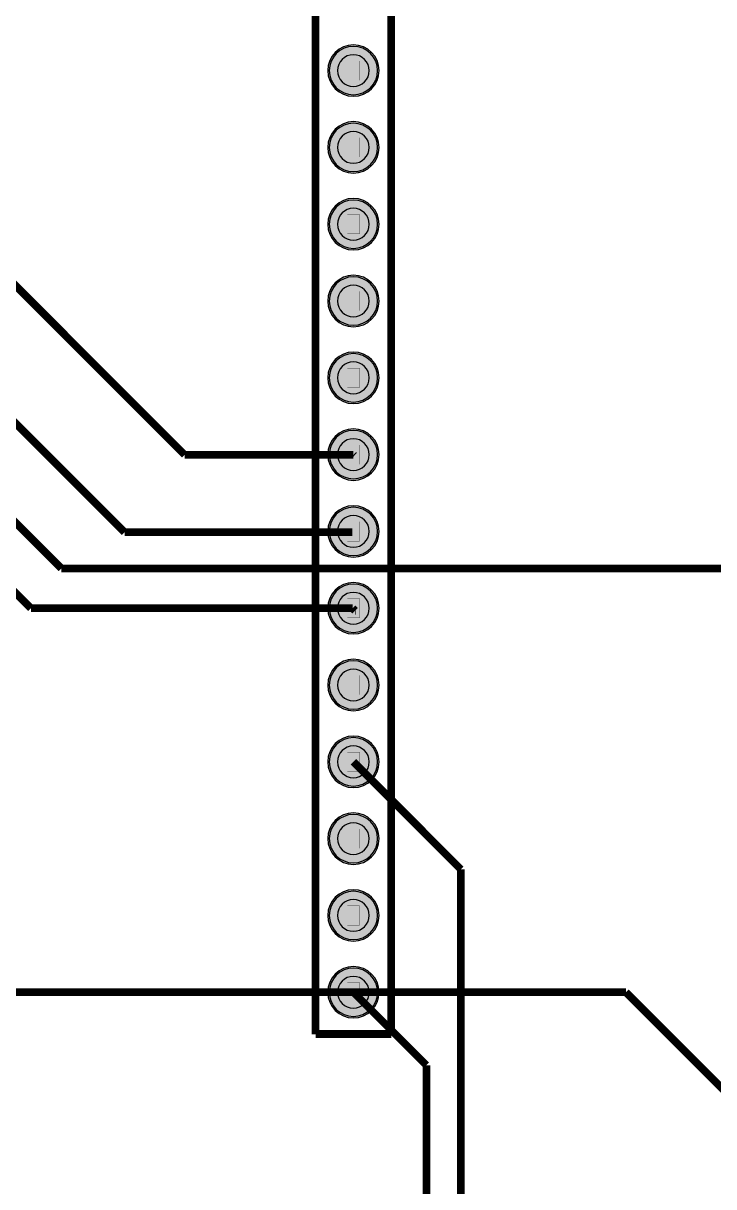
# Model space of a CAD drawing. Header units: millimetres. Extents: x 0 to 100, y -101 to 1.
# Drawn here: x 27.18 to 50.02, y -80.73 to -42.25 of the extents above; entities that cross this region are included whole.
import ezdxf

# ---------------------------------------------------------------- set-up
doc = ezdxf.new("R2010")
doc.units = ezdxf.units.MM
doc.header["$MEASUREMENT"] = 0
for name, color, linetype, true_color in [('Bottom-Layer', 7, 'Continuous', 0x0000ff), ('Bottom-Paste-Mask-Layer', 7, 'Continuous', 0x800000), ('Bottom-Solder-Mask-Layer', 7, 'Continuous', 0xaa00ff), ('Component-Shape-Layer', 7, 'Continuous', 0x00cccc), ('Hole-Layer', 7, 'Continuous', 0x222222), ('Multi-Layer', 7, 'Continuous', 0xc0c0c0), ('Pin-Soldering-Layer', 7, 'Continuous', 0xcc9999), ('Top-Layer', 7, 'Continuous', 0xff0000), ('Top-Paste-Mask-Layer', 7, 'Continuous', 0x808080), ('Top-Silkscreen-Layer', 7, 'Continuous', 0xffcc00), ('Top-Solder-Mask-Layer', 7, 'Continuous', 0x800080)]:
    doc.layers.add(name, color=color, linetype=linetype, true_color=true_color)

msp = doc.modelspace()

# ---------------------------------------------------------------- hatches: boundary and pattern name
at = {"layer": 'Bottom-Layer'}
for points in [[(37.3, -43.815, 1), (38.9, -43.815, 1)], [(37.3, -46.355, 1), (38.9, -46.355, 1)], [(37.3, -48.895, 1), (38.9, -48.895, 1)], [(37.3, -51.435, 1), (38.9, -51.435, 1)], [(37.3, -53.975, 1), (38.9, -53.975, 1)], [(37.3, -56.515, 1), (38.9, -56.515, 1)], [(37.3, -59.055, 1), (38.9, -59.055, 1)], [(37.3, -61.595, 1), (38.9, -61.595, 1)], [(37.3, -64.135, 1), (38.9, -64.135, 1)], [(37.3, -66.675, 1), (38.9, -66.675, 1)], [(37.3, -69.215, 1), (38.9, -69.215, 1)], [(37.3, -71.755, 1), (38.9, -71.755, 1)], [(37.3, -74.295, 1), (38.9, -74.295, 1)]]:
    msp.add_hatch(color=256, dxfattribs=at).paths.add_polyline_path(points)
at = {"layer": 'Bottom-Paste-Mask-Layer'}
for points in [[(37.3, -43.815, 1), (38.9, -43.815, 1)], [(37.3, -46.355, 1), (38.9, -46.355, 1)], [(37.3, -48.895, 1), (38.9, -48.895, 1)], [(37.3, -51.435, 1), (38.9, -51.435, 1)], [(37.3, -53.975, 1), (38.9, -53.975, 1)], [(37.3, -56.515, 1), (38.9, -56.515, 1)], [(37.3, -59.055, 1), (38.9, -59.055, 1)], [(37.3, -61.595, 1), (38.9, -61.595, 1)], [(37.3, -64.135, 1), (38.9, -64.135, 1)], [(37.3, -66.675, 1), (38.9, -66.675, 1)], [(37.3, -69.215, 1), (38.9, -69.215, 1)], [(37.3, -71.755, 1), (38.9, -71.755, 1)], [(37.3, -74.295, 1), (38.9, -74.295, 1)]]:
    msp.add_hatch(color=256, dxfattribs=at).paths.add_polyline_path(points)
at = {"layer": 'Bottom-Solder-Mask-Layer'}
for points in [[(37.249, -43.815, 1), (38.951, -43.815, 1)], [(37.249, -46.355, 1), (38.951, -46.355, 1)], [(37.249, -48.895, 1), (38.951, -48.895, 1)], [(37.249, -51.435, 1), (38.951, -51.435, 1)], [(37.249, -53.975, 1), (38.951, -53.975, 1)], [(37.249, -56.515, 1), (38.951, -56.515, 1)], [(37.249, -59.055, 1), (38.951, -59.055, 1)], [(37.249, -61.595, 1), (38.951, -61.595, 1)], [(37.249, -64.135, 1), (38.951, -64.135, 1)], [(37.249, -66.675, 1), (38.951, -66.675, 1)], [(37.249, -69.215, 1), (38.951, -69.215, 1)], [(37.249, -71.755, 1), (38.951, -71.755, 1)], [(37.249, -74.295, 1), (38.951, -74.295, 1)]]:
    msp.add_hatch(color=256, dxfattribs=at).paths.add_polyline_path(points)
at = {"layer": 'Hole-Layer'}
for points in [[(37.575, -43.815, 1), (38.625, -43.815, 1)], [(37.575, -46.355, 1), (38.625, -46.355, 1)], [(37.575, -48.895, 1), (38.625, -48.895, 1)], [(37.575, -51.435, 1), (38.625, -51.435, 1)], [(37.575, -53.975, 1), (38.625, -53.975, 1)], [(37.575, -56.515, 1), (38.625, -56.515, 1)], [(37.575, -59.055, 1), (38.625, -59.055, 1)], [(37.575, -61.595, 1), (38.625, -61.595, 1)], [(37.575, -64.135, 1), (38.625, -64.135, 1)], [(37.575, -66.675, 1), (38.625, -66.675, 1)], [(37.575, -69.215, 1), (38.625, -69.215, 1)], [(37.575, -71.755, 1), (38.625, -71.755, 1)], [(37.575, -74.295, 1), (38.625, -74.295, 1)]]:
    msp.add_hatch(color=256, dxfattribs=at).paths.add_polyline_path(points)
at = {"layer": 'Multi-Layer'}
for points in [[(37.3, -43.815, 1), (38.9, -43.815, 1)], [(37.3, -43.815, 1), (38.9, -43.815, 1)], [(37.3, -43.815, 1), (38.9, -43.815, 1)], [(37.3, -46.355, 1), (38.9, -46.355, 1)], [(37.3, -46.355, 1), (38.9, -46.355, 1)], [(37.3, -46.355, 1), (38.9, -46.355, 1)], [(37.3, -48.895, 1), (38.9, -48.895, 1)], [(37.3, -48.895, 1), (38.9, -48.895, 1)], [(37.3, -48.895, 1), (38.9, -48.895, 1)], [(37.3, -51.435, 1), (38.9, -51.435, 1)], [(37.3, -51.435, 1), (38.9, -51.435, 1)], [(37.3, -51.435, 1), (38.9, -51.435, 1)], [(37.3, -53.975, 1), (38.9, -53.975, 1)], [(37.3, -53.975, 1), (38.9, -53.975, 1)], [(37.3, -53.975, 1), (38.9, -53.975, 1)], [(37.3, -56.515, 1), (38.9, -56.515, 1)], [(37.3, -56.515, 1), (38.9, -56.515, 1)], [(37.3, -56.515, 1), (38.9, -56.515, 1)], [(37.3, -59.055, 1), (38.9, -59.055, 1)], [(37.3, -59.055, 1), (38.9, -59.055, 1)], [(37.3, -59.055, 1), (38.9, -59.055, 1)], [(37.3, -61.595, 1), (38.9, -61.595, 1)], [(37.3, -61.595, 1), (38.9, -61.595, 1)], [(37.3, -61.595, 1), (38.9, -61.595, 1)], [(37.3, -64.135, 1), (38.9, -64.135, 1)], [(37.3, -64.135, 1), (38.9, -64.135, 1)], [(37.3, -64.135, 1), (38.9, -64.135, 1)], [(37.3, -66.675, 1), (38.9, -66.675, 1)], [(37.3, -66.675, 1), (38.9, -66.675, 1)], [(37.3, -66.675, 1), (38.9, -66.675, 1)], [(37.3, -69.215, 1), (38.9, -69.215, 1)], [(37.3, -69.215, 1), (38.9, -69.215, 1)], [(37.3, -69.215, 1), (38.9, -69.215, 1)], [(37.3, -71.755, 1), (38.9, -71.755, 1)], [(37.3, -71.755, 1), (38.9, -71.755, 1)], [(37.3, -71.755, 1), (38.9, -71.755, 1)], [(37.3, -74.295, 1), (38.9, -74.295, 1)], [(37.3, -74.295, 1), (38.9, -74.295, 1)], [(37.3, -74.295, 1), (38.9, -74.295, 1)]]:
    msp.add_hatch(color=256, dxfattribs=at).paths.add_polyline_path(points)
at = {"layer": 'Pin-Soldering-Layer'}
for points in [[(38.3, -43.495), (38.3, -44.135), (37.9, -44.135), (37.9, -43.495)], [(38.3, -43.495), (38.3, -44.135), (37.9, -44.135), (37.9, -43.495)], [(38.3, -46.035), (38.3, -46.675), (37.9, -46.675), (37.9, -46.035)], [(38.3, -46.035), (38.3, -46.675), (37.9, -46.675), (37.9, -46.035)], [(38.3, -48.575), (38.3, -49.215), (37.9, -49.215), (37.9, -48.575)], [(38.3, -48.575), (38.3, -49.215), (37.9, -49.215), (37.9, -48.575)], [(38.3, -51.115), (38.3, -51.755), (37.9, -51.755), (37.9, -51.115)], [(38.3, -51.115), (38.3, -51.755), (37.9, -51.755), (37.9, -51.115)], [(38.3, -53.655), (38.3, -54.295), (37.9, -54.295), (37.9, -53.655)], [(38.3, -53.655), (38.3, -54.295), (37.9, -54.295), (37.9, -53.655)], [(38.3, -56.195), (38.3, -56.835), (37.9, -56.835), (37.9, -56.195)], [(38.3, -56.195), (38.3, -56.835), (37.9, -56.835), (37.9, -56.195)], [(38.3, -58.735), (38.3, -59.375), (37.9, -59.375), (37.9, -58.735)], [(38.3, -58.735), (38.3, -59.375), (37.9, -59.375), (37.9, -58.735)], [(38.3, -61.275), (38.3, -61.915), (37.9, -61.915), (37.9, -61.275)], [(38.3, -61.275), (38.3, -61.915), (37.9, -61.915), (37.9, -61.275)], [(38.3, -63.815), (38.3, -64.455), (37.9, -64.455), (37.9, -63.815)], [(38.3, -63.815), (38.3, -64.455), (37.9, -64.455), (37.9, -63.815)], [(38.3, -66.355), (38.3, -66.995), (37.9, -66.995), (37.9, -66.355)], [(38.3, -66.355), (38.3, -66.995), (37.9, -66.995), (37.9, -66.355)], [(38.3, -68.895), (38.3, -69.535), (37.9, -69.535), (37.9, -68.895)], [(38.3, -68.895), (38.3, -69.535), (37.9, -69.535), (37.9, -68.895)], [(38.3, -71.435), (38.3, -72.075), (37.9, -72.075), (37.9, -71.435)], [(38.3, -71.435), (38.3, -72.075), (37.9, -72.075), (37.9, -71.435)], [(38.3, -73.975), (38.3, -74.615), (37.9, -74.615), (37.9, -73.975)], [(38.3, -73.975), (38.3, -74.615), (37.9, -74.615), (37.9, -73.975)]]:
    msp.add_hatch(color=256, dxfattribs=at).paths.add_polyline_path(points)
at = {"layer": 'Top-Layer'}
for points in [[(37.3, -43.815, 1), (38.9, -43.815, 1)], [(37.3, -46.355, 1), (38.9, -46.355, 1)], [(37.3, -48.895, 1), (38.9, -48.895, 1)], [(37.3, -51.435, 1), (38.9, -51.435, 1)], [(37.3, -53.975, 1), (38.9, -53.975, 1)], [(37.3, -56.515, 1), (38.9, -56.515, 1)], [(37.3, -59.055, 1), (38.9, -59.055, 1)], [(37.3, -61.595, 1), (38.9, -61.595, 1)], [(37.3, -64.135, 1), (38.9, -64.135, 1)], [(37.3, -66.675, 1), (38.9, -66.675, 1)], [(37.3, -69.215, 1), (38.9, -69.215, 1)], [(37.3, -71.755, 1), (38.9, -71.755, 1)], [(37.3, -74.295, 1), (38.9, -74.295, 1)]]:
    msp.add_hatch(color=256, dxfattribs=at).paths.add_polyline_path(points)
at = {"layer": 'Top-Paste-Mask-Layer'}
for points in [[(37.3, -43.815, 1), (38.9, -43.815, 1)], [(37.3, -46.355, 1), (38.9, -46.355, 1)], [(37.3, -48.895, 1), (38.9, -48.895, 1)], [(37.3, -51.435, 1), (38.9, -51.435, 1)], [(37.3, -53.975, 1), (38.9, -53.975, 1)], [(37.3, -56.515, 1), (38.9, -56.515, 1)], [(37.3, -59.055, 1), (38.9, -59.055, 1)], [(37.3, -61.595, 1), (38.9, -61.595, 1)], [(37.3, -64.135, 1), (38.9, -64.135, 1)], [(37.3, -66.675, 1), (38.9, -66.675, 1)], [(37.3, -69.215, 1), (38.9, -69.215, 1)], [(37.3, -71.755, 1), (38.9, -71.755, 1)], [(37.3, -74.295, 1), (38.9, -74.295, 1)]]:
    msp.add_hatch(color=256, dxfattribs=at).paths.add_polyline_path(points)
at = {"layer": 'Top-Solder-Mask-Layer'}
for points in [[(37.249, -43.815, 1), (38.951, -43.815, 1)], [(37.249, -46.355, 1), (38.951, -46.355, 1)], [(37.249, -48.895, 1), (38.951, -48.895, 1)], [(37.249, -51.435, 1), (38.951, -51.435, 1)], [(37.249, -53.975, 1), (38.951, -53.975, 1)], [(37.249, -56.515, 1), (38.951, -56.515, 1)], [(37.249, -59.055, 1), (38.951, -59.055, 1)], [(37.249, -61.595, 1), (38.951, -61.595, 1)], [(37.249, -64.135, 1), (38.951, -64.135, 1)], [(37.249, -66.675, 1), (38.951, -66.675, 1)], [(37.249, -69.215, 1), (38.951, -69.215, 1)], [(37.249, -71.755, 1), (38.951, -71.755, 1)], [(37.249, -74.295, 1), (38.951, -74.295, 1)]]:
    msp.add_hatch(color=256, dxfattribs=at).paths.add_polyline_path(points)

# ---------------------------------------------------------------- linework, layer by layer
at = {"layer": 'Bottom-Layer'}
for points in [[(37.3, -43.815, 1), (38.9, -43.815), (38.9, -43.815, 1), (37.3, -43.815)], [(37.3, -46.355, 1), (38.9, -46.355), (38.9, -46.355, 1), (37.3, -46.355)], [(37.3, -48.895, 1), (38.9, -48.895), (38.9, -48.895, 1), (37.3, -48.895)], [(37.3, -51.435, 1), (38.9, -51.435), (38.9, -51.435, 1), (37.3, -51.435)], [(37.3, -53.975, 1), (38.9, -53.975), (38.9, -53.975, 1), (37.3, -53.975)], [(37.3, -56.515, 1), (38.9, -56.515), (38.9, -56.515, 1), (37.3, -56.515)], [(37.3, -59.055, 1), (38.9, -59.055), (38.9, -59.055, 1), (37.3, -59.055)], [(37.3, -61.595, 1), (38.9, -61.595), (38.9, -61.595, 1), (37.3, -61.595)], [(37.3, -64.135, 1), (38.9, -64.135), (38.9, -64.135, 1), (37.3, -64.135)], [(37.3, -66.675, 1), (38.9, -66.675), (38.9, -66.675, 1), (37.3, -66.675)], [(37.3, -69.215, 1), (38.9, -69.215), (38.9, -69.215, 1), (37.3, -69.215)], [(37.3, -71.755, 1), (38.9, -71.755), (38.9, -71.755, 1), (37.3, -71.755)], [(37.3, -74.295, 1), (38.9, -74.295), (38.9, -74.295, 1), (37.3, -74.295)]]:
    msp.add_lwpolyline(points, format="xyb", dxfattribs=at)
at = {"layer": 'Bottom-Layer', "const_width": 0.254}
for points in [[(26.016, -74.293), (38.186, -74.293)], [(40.513, -76.708), (38.142, -74.337)], [(47.117, -74.295), (38.186, -74.295)], [(52.832, -80.01), (47.117, -74.295)], [(40.513, -86.594), (40.513, -76.708)]]:
    msp.add_lwpolyline(points, dxfattribs=at)
at = {"layer": 'Bottom-Paste-Mask-Layer'}
for points in [[(37.3, -43.815, 1), (38.9, -43.815), (38.9, -43.815, 1), (37.3, -43.815)], [(37.3, -46.355, 1), (38.9, -46.355), (38.9, -46.355, 1), (37.3, -46.355)], [(37.3, -48.895, 1), (38.9, -48.895), (38.9, -48.895, 1), (37.3, -48.895)], [(37.3, -51.435, 1), (38.9, -51.435), (38.9, -51.435, 1), (37.3, -51.435)], [(37.3, -53.975, 1), (38.9, -53.975), (38.9, -53.975, 1), (37.3, -53.975)], [(37.3, -56.515, 1), (38.9, -56.515), (38.9, -56.515, 1), (37.3, -56.515)], [(37.3, -59.055, 1), (38.9, -59.055), (38.9, -59.055, 1), (37.3, -59.055)], [(37.3, -61.595, 1), (38.9, -61.595), (38.9, -61.595, 1), (37.3, -61.595)], [(37.3, -64.135, 1), (38.9, -64.135), (38.9, -64.135, 1), (37.3, -64.135)], [(37.3, -66.675, 1), (38.9, -66.675), (38.9, -66.675, 1), (37.3, -66.675)], [(37.3, -69.215, 1), (38.9, -69.215), (38.9, -69.215, 1), (37.3, -69.215)], [(37.3, -71.755, 1), (38.9, -71.755), (38.9, -71.755, 1), (37.3, -71.755)], [(37.3, -74.295, 1), (38.9, -74.295), (38.9, -74.295, 1), (37.3, -74.295)]]:
    msp.add_lwpolyline(points, format="xyb", dxfattribs=at)
at = {"layer": 'Bottom-Solder-Mask-Layer'}
for points in [[(37.249, -43.815, 1), (38.951, -43.815, 1)], [(37.249, -46.355, 1), (38.951, -46.355, 1)], [(37.249, -48.895, 1), (38.951, -48.895, 1)], [(37.249, -51.435, 1), (38.951, -51.435, 1)], [(37.249, -53.975, 1), (38.951, -53.975, 1)], [(37.249, -56.515, 1), (38.951, -56.515, 1)], [(37.249, -59.055, 1), (38.951, -59.055, 1)], [(37.249, -61.595, 1), (38.951, -61.595, 1)], [(37.249, -64.135, 1), (38.951, -64.135, 1)], [(37.249, -66.675, 1), (38.951, -66.675, 1)], [(37.249, -69.215, 1), (38.951, -69.215, 1)], [(37.249, -71.755, 1), (38.951, -71.755, 1)], [(37.249, -74.295, 1), (38.951, -74.295, 1)]]:
    msp.add_lwpolyline(points, format="xyb", close=True, dxfattribs=at)
at = {"layer": 'Component-Shape-Layer', "const_width": 0.0508}
msp.add_lwpolyline([(36.9, -19.685), (39.3, -19.685), (39.3, -75.565), (36.9, -75.565)], close=True, dxfattribs=at)
msp.add_lwpolyline([(36.9, -19.685), (39.3, -19.685), (39.3, -75.565), (36.9, -75.565)], close=True, dxfattribs=at)
at = {"layer": 'Hole-Layer'}
for points in [[(37.575, -43.815, 1), (38.625, -43.815, 1)], [(37.575, -46.355, 1), (38.625, -46.355, 1)], [(37.575, -48.895, 1), (38.625, -48.895, 1)], [(37.575, -51.435, 1), (38.625, -51.435, 1)], [(37.575, -53.975, 1), (38.625, -53.975, 1)], [(37.575, -56.515, 1), (38.625, -56.515, 1)], [(37.575, -59.055, 1), (38.625, -59.055, 1)], [(37.575, -61.595, 1), (38.625, -61.595, 1)], [(37.575, -64.135, 1), (38.625, -64.135, 1)], [(37.575, -66.675, 1), (38.625, -66.675, 1)], [(37.575, -69.215, 1), (38.625, -69.215, 1)], [(37.575, -71.755, 1), (38.625, -71.755, 1)], [(37.575, -74.295, 1), (38.625, -74.295, 1)]]:
    msp.add_lwpolyline(points, format="xyb", close=True, dxfattribs=at)
at = {"layer": 'Multi-Layer'}
for points in [[(37.3, -43.815, 1), (38.9, -43.815), (38.9, -43.815, 1), (37.3, -43.815)], [(37.3, -43.815, 1), (38.9, -43.815), (38.9, -43.815, 1), (37.3, -43.815)], [(37.3, -43.815, 1), (38.9, -43.815), (38.9, -43.815, 1), (37.3, -43.815)], [(37.3, -46.355, 1), (38.9, -46.355), (38.9, -46.355, 1), (37.3, -46.355)], [(37.3, -46.355, 1), (38.9, -46.355), (38.9, -46.355, 1), (37.3, -46.355)], [(37.3, -46.355, 1), (38.9, -46.355), (38.9, -46.355, 1), (37.3, -46.355)], [(37.3, -48.895, 1), (38.9, -48.895), (38.9, -48.895, 1), (37.3, -48.895)], [(37.3, -48.895, 1), (38.9, -48.895), (38.9, -48.895, 1), (37.3, -48.895)], [(37.3, -48.895, 1), (38.9, -48.895), (38.9, -48.895, 1), (37.3, -48.895)], [(37.3, -51.435, 1), (38.9, -51.435), (38.9, -51.435, 1), (37.3, -51.435)], [(37.3, -51.435, 1), (38.9, -51.435), (38.9, -51.435, 1), (37.3, -51.435)], [(37.3, -51.435, 1), (38.9, -51.435), (38.9, -51.435, 1), (37.3, -51.435)], [(37.3, -53.975, 1), (38.9, -53.975), (38.9, -53.975, 1), (37.3, -53.975)], [(37.3, -53.975, 1), (38.9, -53.975), (38.9, -53.975, 1), (37.3, -53.975)], [(37.3, -53.975, 1), (38.9, -53.975), (38.9, -53.975, 1), (37.3, -53.975)], [(37.3, -56.515, 1), (38.9, -56.515), (38.9, -56.515, 1), (37.3, -56.515)], [(37.3, -56.515, 1), (38.9, -56.515), (38.9, -56.515, 1), (37.3, -56.515)], [(37.3, -56.515, 1), (38.9, -56.515), (38.9, -56.515, 1), (37.3, -56.515)], [(37.3, -59.055, 1), (38.9, -59.055), (38.9, -59.055, 1), (37.3, -59.055)], [(37.3, -59.055, 1), (38.9, -59.055), (38.9, -59.055, 1), (37.3, -59.055)], [(37.3, -59.055, 1), (38.9, -59.055), (38.9, -59.055, 1), (37.3, -59.055)], [(37.3, -61.595, 1), (38.9, -61.595), (38.9, -61.595, 1), (37.3, -61.595)], [(37.3, -61.595, 1), (38.9, -61.595), (38.9, -61.595, 1), (37.3, -61.595)], [(37.3, -61.595, 1), (38.9, -61.595), (38.9, -61.595, 1), (37.3, -61.595)], [(37.3, -64.135, 1), (38.9, -64.135), (38.9, -64.135, 1), (37.3, -64.135)], [(37.3, -64.135, 1), (38.9, -64.135), (38.9, -64.135, 1), (37.3, -64.135)], [(37.3, -64.135, 1), (38.9, -64.135), (38.9, -64.135, 1), (37.3, -64.135)], [(37.3, -66.675, 1), (38.9, -66.675), (38.9, -66.675, 1), (37.3, -66.675)], [(37.3, -66.675, 1), (38.9, -66.675), (38.9, -66.675, 1), (37.3, -66.675)], [(37.3, -66.675, 1), (38.9, -66.675), (38.9, -66.675, 1), (37.3, -66.675)], [(37.3, -69.215, 1), (38.9, -69.215), (38.9, -69.215, 1), (37.3, -69.215)], [(37.3, -69.215, 1), (38.9, -69.215), (38.9, -69.215, 1), (37.3, -69.215)], [(37.3, -69.215, 1), (38.9, -69.215), (38.9, -69.215, 1), (37.3, -69.215)], [(37.3, -71.755, 1), (38.9, -71.755), (38.9, -71.755, 1), (37.3, -71.755)], [(37.3, -71.755, 1), (38.9, -71.755), (38.9, -71.755, 1), (37.3, -71.755)], [(37.3, -71.755, 1), (38.9, -71.755), (38.9, -71.755, 1), (37.3, -71.755)], [(37.3, -74.295, 1), (38.9, -74.295), (38.9, -74.295, 1), (37.3, -74.295)], [(37.3, -74.295, 1), (38.9, -74.295), (38.9, -74.295, 1), (37.3, -74.295)], [(37.3, -74.295, 1), (38.9, -74.295), (38.9, -74.295, 1), (37.3, -74.295)]]:
    msp.add_lwpolyline(points, format="xyb", dxfattribs=at)
at = {"layer": 'Pin-Soldering-Layer', "const_width": 0.00508}
for points in [[(38.3, -43.495), (38.3, -44.135), (37.9, -44.135), (37.9, -43.495)], [(38.3, -43.495), (38.3, -44.135), (37.9, -44.135), (37.9, -43.495)], [(38.3, -46.035), (38.3, -46.675), (37.9, -46.675), (37.9, -46.035)], [(38.3, -46.035), (38.3, -46.675), (37.9, -46.675), (37.9, -46.035)], [(38.3, -48.575), (38.3, -49.215), (37.9, -49.215), (37.9, -48.575)], [(38.3, -48.575), (38.3, -49.215), (37.9, -49.215), (37.9, -48.575)], [(38.3, -51.115), (38.3, -51.755), (37.9, -51.755), (37.9, -51.115)], [(38.3, -51.115), (38.3, -51.755), (37.9, -51.755), (37.9, -51.115)], [(38.3, -53.655), (38.3, -54.295), (37.9, -54.295), (37.9, -53.655)], [(38.3, -53.655), (38.3, -54.295), (37.9, -54.295), (37.9, -53.655)], [(38.3, -56.195), (38.3, -56.835), (37.9, -56.835), (37.9, -56.195)], [(38.3, -56.195), (38.3, -56.835), (37.9, -56.835), (37.9, -56.195)], [(38.3, -58.735), (38.3, -59.375), (37.9, -59.375), (37.9, -58.735)], [(38.3, -58.735), (38.3, -59.375), (37.9, -59.375), (37.9, -58.735)], [(38.3, -61.275), (38.3, -61.915), (37.9, -61.915), (37.9, -61.275)], [(38.3, -61.275), (38.3, -61.915), (37.9, -61.915), (37.9, -61.275)], [(38.3, -63.815), (38.3, -64.455), (37.9, -64.455), (37.9, -63.815)], [(38.3, -63.815), (38.3, -64.455), (37.9, -64.455), (37.9, -63.815)], [(38.3, -66.355), (38.3, -66.995), (37.9, -66.995), (37.9, -66.355)], [(38.3, -66.355), (38.3, -66.995), (37.9, -66.995), (37.9, -66.355)], [(38.3, -68.895), (38.3, -69.535), (37.9, -69.535), (37.9, -68.895)], [(38.3, -68.895), (38.3, -69.535), (37.9, -69.535), (37.9, -68.895)], [(38.3, -71.435), (38.3, -72.075), (37.9, -72.075), (37.9, -71.435)], [(38.3, -71.435), (38.3, -72.075), (37.9, -72.075), (37.9, -71.435)], [(38.3, -73.975), (38.3, -74.615), (37.9, -74.615), (37.9, -73.975)], [(38.3, -73.975), (38.3, -74.615), (37.9, -74.615), (37.9, -73.975)]]:
    msp.add_lwpolyline(points, close=True, dxfattribs=at)
at = {"layer": 'Top-Layer'}
for points in [[(37.3, -43.815, 1), (38.9, -43.815), (38.9, -43.815, 1), (37.3, -43.815)], [(37.3, -46.355, 1), (38.9, -46.355), (38.9, -46.355, 1), (37.3, -46.355)], [(37.3, -48.895, 1), (38.9, -48.895), (38.9, -48.895, 1), (37.3, -48.895)], [(37.3, -51.435, 1), (38.9, -51.435), (38.9, -51.435, 1), (37.3, -51.435)], [(37.3, -53.975, 1), (38.9, -53.975), (38.9, -53.975, 1), (37.3, -53.975)], [(37.3, -56.515, 1), (38.9, -56.515), (38.9, -56.515, 1), (37.3, -56.515)], [(37.3, -59.055, 1), (38.9, -59.055), (38.9, -59.055, 1), (37.3, -59.055)], [(37.3, -61.595, 1), (38.9, -61.595), (38.9, -61.595, 1), (37.3, -61.595)], [(37.3, -64.135, 1), (38.9, -64.135), (38.9, -64.135, 1), (37.3, -64.135)], [(37.3, -66.675, 1), (38.9, -66.675), (38.9, -66.675, 1), (37.3, -66.675)], [(37.3, -69.215, 1), (38.9, -69.215), (38.9, -69.215, 1), (37.3, -69.215)], [(37.3, -71.755, 1), (38.9, -71.755), (38.9, -71.755, 1), (37.3, -71.755)], [(37.3, -74.295, 1), (38.9, -74.295), (38.9, -74.295, 1), (37.3, -74.295)]]:
    msp.add_lwpolyline(points, format="xyb", dxfattribs=at)
at = {"layer": 'Top-Layer', "const_width": 0.254}
for points in [[(20.908, -44.911), (32.52, -56.524)], [(19.229, -47.784), (30.529, -59.084)], [(21.006, -52.845), (28.438, -60.277)], [(20.748, -54.911), (27.432, -61.595)], [(32.52, -56.524), (38.101, -56.524)], [(38.101, -56.524), (38.129, -56.551)], [(30.529, -59.084), (38.064, -59.084)], [(28.438, -60.277), (52.786, -60.277)], [(27.432, -61.595), (38.075, -61.595)], [(38.075, -61.595), (38.155, -61.676)], [(38.155, -61.676), (38.174, -61.676)], [(38.1, -66.675), (41.656, -70.231)], [(41.656, -70.231), (41.656, -82.951)]]:
    msp.add_lwpolyline(points, dxfattribs=at)
at = {"layer": 'Top-Paste-Mask-Layer'}
for points in [[(37.3, -43.815, 1), (38.9, -43.815), (38.9, -43.815, 1), (37.3, -43.815)], [(37.3, -46.355, 1), (38.9, -46.355), (38.9, -46.355, 1), (37.3, -46.355)], [(37.3, -48.895, 1), (38.9, -48.895), (38.9, -48.895, 1), (37.3, -48.895)], [(37.3, -51.435, 1), (38.9, -51.435), (38.9, -51.435, 1), (37.3, -51.435)], [(37.3, -53.975, 1), (38.9, -53.975), (38.9, -53.975, 1), (37.3, -53.975)], [(37.3, -56.515, 1), (38.9, -56.515), (38.9, -56.515, 1), (37.3, -56.515)], [(37.3, -59.055, 1), (38.9, -59.055), (38.9, -59.055, 1), (37.3, -59.055)], [(37.3, -61.595, 1), (38.9, -61.595), (38.9, -61.595, 1), (37.3, -61.595)], [(37.3, -64.135, 1), (38.9, -64.135), (38.9, -64.135, 1), (37.3, -64.135)], [(37.3, -66.675, 1), (38.9, -66.675), (38.9, -66.675, 1), (37.3, -66.675)], [(37.3, -69.215, 1), (38.9, -69.215), (38.9, -69.215, 1), (37.3, -69.215)], [(37.3, -71.755, 1), (38.9, -71.755), (38.9, -71.755, 1), (37.3, -71.755)], [(37.3, -74.295, 1), (38.9, -74.295), (38.9, -74.295, 1), (37.3, -74.295)]]:
    msp.add_lwpolyline(points, format="xyb", dxfattribs=at)
at = {"layer": 'Top-Silkscreen-Layer', "const_width": 0.254}
for points in [[(36.85, -19.565), (36.85, -75.685)], [(36.85, -19.565), (36.85, -75.685)], [(39.35, -19.565), (39.35, -75.685)], [(39.35, -19.565), (39.35, -75.685)], [(36.85, -75.685), (39.35, -75.685)], [(36.85, -75.685), (39.35, -75.685)]]:
    msp.add_lwpolyline(points, dxfattribs=at)
at = {"layer": 'Top-Solder-Mask-Layer'}
for points in [[(37.249, -43.815, 1), (38.951, -43.815, 1)], [(37.249, -46.355, 1), (38.951, -46.355, 1)], [(37.249, -48.895, 1), (38.951, -48.895, 1)], [(37.249, -51.435, 1), (38.951, -51.435, 1)], [(37.249, -53.975, 1), (38.951, -53.975, 1)], [(37.249, -56.515, 1), (38.951, -56.515, 1)], [(37.249, -59.055, 1), (38.951, -59.055, 1)], [(37.249, -61.595, 1), (38.951, -61.595, 1)], [(37.249, -64.135, 1), (38.951, -64.135, 1)], [(37.249, -66.675, 1), (38.951, -66.675, 1)], [(37.249, -69.215, 1), (38.951, -69.215, 1)], [(37.249, -71.755, 1), (38.951, -71.755, 1)], [(37.249, -74.295, 1), (38.951, -74.295, 1)]]:
    msp.add_lwpolyline(points, format="xyb", close=True, dxfattribs=at)

doc.saveas('drawing.dxf')
